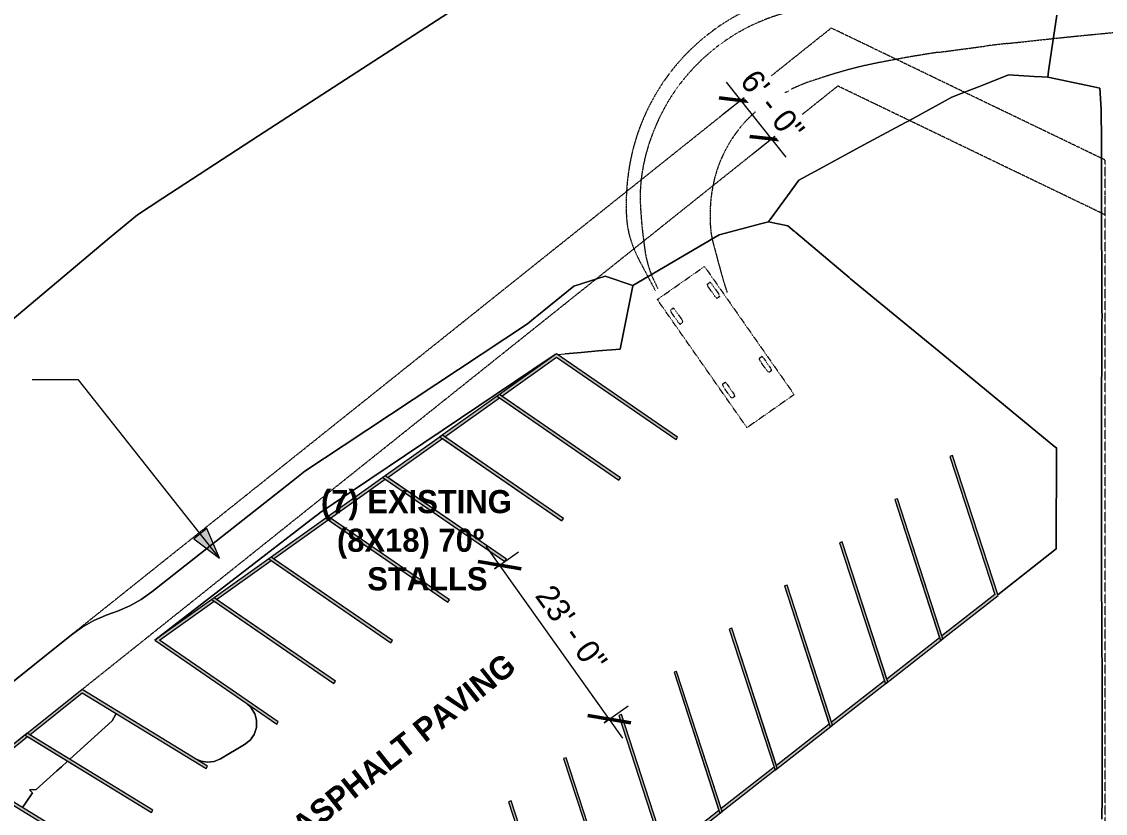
# Model space of a CAD drawing. Header units: inches. Extents: x -5728 to 15181, y 9834 to 15140.
# Drawn here: x -2115 to -534, y 13294 to 14447 of the extents above; entities that cross this region are included whole.
import ezdxf

# ---------------------------------------------------------------- set-up
doc = ezdxf.new("R2010")
doc.units = ezdxf.units.IN
doc.header["$MEASUREMENT"] = 0
doc.linetypes.add('Dash 1_16_', pattern=[0.125, 0.0625, -0.0625])
doc.linetypes.add('Double Dash 3_8_', pattern=[1, 0.375, -0.125, 0.125, -0.125, 0.125, -0.125])
for name, color, linetype, lineweight in [('A-ANNO-DIMS', 211, 'Continuous', 9), ('A-ANNO-DIMS-360', 211, 'Continuous', 9), ('A-GENM', 5, 'Continuous', 9), ('C-PRKG', 3, 'Continuous', 9), ('C-PRKG-IDEN', 70, 'Continuous', 9), ('C-PROP-LINE', 91, 'Double Dash 3_8_', 9), ('C-TOPO', 7, 'Continuous', 9), ('G-ANNO-TEXT', 231, 'Continuous', 9)]:
    doc.layers.add(name, color=color, linetype=linetype, lineweight=lineweight)
doc.styles.add('Century Gothic', font='ufonts.com_century-gothic.ttf', dxfattribs={"height": 33.75})
doc.styles.add('Century Gothic_B', font='GOTHICB.TTF', dxfattribs={"height": 33.75})
doc.dimstyles.new('OD__1__Tol__', dxfattribs={"dimscale": 12, "dimtxt": 35.240679, "dimasz": 3.75, "dimexe": 2.8125, "dimexo": 1.875, "dimgap": 0.46875, "dimtad": 1, "dimdec": 0, "dimzin": 3, "dimdsep": 46, "dimlunit": 4, "dimtxsty": 'Century Gothic', "dimblk1": 'OBLIQUE', "dimblk2": 'OBLIQUE', "dimsah": 1, "dimcen": 0.09, "dimdle": 2.8125, "dimazin": 0, "dimtfac": 1, "dimtdec": 4, "dimtix": 1, "dimtmove": 0, "dimatfit": 3, "dimfxl": 1, "dimtvp": 1, "dimtfill": 1, "dimfrac": 2, "dimtolj": 1, "dimtzin": 0, "dimarcsym": 2})

# ---------------------------------------------------------------- blocks, each defined once
blk = doc.blocks.new('321723 - Pavement Markings - Parking - Angled - EXISTING _8X18_ 70º-1527976-SITE PLAN')
at = {"layer": 'C-PRKG'}
h = blk.add_hatch(color=256, dxfattribs=at)
h.paths.add_polyline_path([(73.9, -203), (77.6, -201.6), (5.7, -4), (103.6, -4), (102.2, 0), (0, 0), (70.7, -194.3)], flags=0)
h.paths.add_polyline_path([(179.8, -201.6), (107.9, -4), (143.3, -106.8), (178.8, -199.1)], flags=0)
h.paths.add_polyline_path([(105, -2), (107.9, -4), (106.4, 0), (105, -2)], flags=0)
h = blk.add_hatch(color=256, dxfattribs=at)
h.paths.add_polyline_path([(107.9, -4), (105, -2), (106.4, 0)], flags=0)
h.paths.add_polyline_path([(210, -4), (245.1, -106), (281, -199), (211.9, -9.2)], flags=0)
h.paths.add_polyline_path([(208.6, 0), (207.2, -2), (210, -4)], flags=0)
h.paths.add_polyline_path([(204.3, 0), (204.6, -0.2), (208.6, 0), (204.4, 0)], flags=0)
h.paths.add_polyline_path([(176, -203), (179.8, -201.6), (140.9, -100.3), (107.9, -4), (205.8, -4), (204.3, 0), (102.2, 0), (144.8, -117.3)], flags=0)
h = blk.add_hatch(color=256, dxfattribs=at)
h.paths.add_polyline_path([(210, -4), (207.2, -2), (208.6, 0)], flags=0)
h.paths.add_polyline_path([(278.2, -203), (282, -201.6), (244, -103.1), (210, -4), (307.9, -4), (306.5, 0), (204.6, -0.2), (204.6, -0.2), (204.3, 0), (226.2, -60.2)], flags=0)
h.paths.add_polyline_path([(384.1, -201.6), (313.7, -8.3), (347.6, -106.8), (383.1, -199.1)], flags=0)
h.paths.add_polyline_path([(309.3, -2), (312.2, -4), (310.7, 0), (309.4, -2)], flags=0)
h = blk.add_hatch(color=256, dxfattribs=at)
h.paths.add_polyline_path([(312.2, -4), (309.4, -2), (310.7, 0), (311, -0.7)], flags=0)
h.paths.add_polyline_path([(380.4, -203), (384.1, -201.6), (346.2, -103.1), (312.2, -4), (410.1, -4), (408.6, 0), (306.5, 0), (375.6, -189.8)], flags=0)
h.paths.add_polyline_path([(486.3, -201.6), (414.4, -4), (449.7, -106.8), (485.3, -199.1)], flags=0)
h.paths.add_polyline_path([(411.5, -2), (414.4, -4), (412.9, 0), (411.5, -2)], flags=0)
h = blk.add_hatch(color=256, dxfattribs=at)
h.paths.add_polyline_path([(414.4, -4), (411.5, -2), (412.9, 0)], flags=0)
h.paths.add_polyline_path([(482.5, -203), (486.3, -201.6), (448.3, -103.1), (414.4, -4), (512.2, -4), (510.8, 0), (408.6, 0), (446.7, -104.7)], flags=0)
h.paths.add_polyline_path([(588.4, -201.6), (516.5, -4), (551.6, -106), (587.5, -199.1)], flags=0)
h.paths.add_polyline_path([(513.7, -2), (516.5, -4), (515.1, 0), (513.7, -2)], flags=0)
h = blk.add_hatch(color=256, dxfattribs=at)
h.paths.add_polyline_path([(516.5, -4), (513.7, -2), (515.1, 0)], flags=0)
h.paths.add_polyline_path([(584.7, -203), (588.4, -201.6), (550.5, -103.1), (516.5, -4), (614.4, -4), (613, 0), (510.8, 0), (578.1, -184.9)], flags=0)
h.paths.add_polyline_path([(690.6, -201.6), (618.7, -4), (652.6, -103.1), (690.2, -200.7)], flags=0)
h.paths.add_polyline_path([(615.8, -2), (618.7, -4), (617.2, 0), (615.8, -2)], flags=0)
h = blk.add_hatch(color=256, dxfattribs=at)
h.paths.add_polyline_path([(618.7, -4), (615.8, -2), (617.2, 0)], flags=0)
h.paths.add_polyline_path([(686.8, -203), (690.6, -201.6), (652.6, -103.1), (618.7, -4), (716.6, -4), (789, -203), (792.8, -201.6), (719.4, 0), (613, 0), (674.3, -168.4)], flags=0)
for p, q in [((0, 0), (73.9, -203)), ((106.4, 0), (0, 0)), ((102.2, 0), (176, -203)), ((208.6, 0), (102.2, 0)), ((179.8, -201.6), (106.4, 0)), ((204.3, 0), (278.2, -203)), ((310.7, 0), (204.3, 0)), ((282, -201.6), (208.6, 0)), ((306.5, 0), (380.4, -203)), ((412.9, 0), (306.5, 0)), ((384.1, -201.6), (310.7, 0)), ((408.6, 0), (482.5, -203)), ((515.1, 0), (408.6, 0)), ((486.3, -201.6), (412.9, 0)), ((510.8, 0), (584.7, -203)), ((617.2, 0), (510.8, 0)), ((588.4, -201.6), (515.1, 0)), ((613, 0), (686.8, -203)), ((719.4, 0), (613, 0)), ((690.6, -201.6), (617.2, 0)), ((792.8, -201.6), (719.4, 0)), ((77.6, -201.6), (5.7, -4)), ((5.7, -4), (103.6, -4)), ((103.6, -4), (176, -203)), ((179.8, -201.6), (107.9, -4)), ((107.9, -4), (205.8, -4)), ((205.8, -4), (278.2, -203)), ((282, -201.6), (210, -4)), ((210, -4), (307.9, -4)), ((307.9, -4), (380.4, -203)), ((384.1, -201.6), (312.2, -4)), ((312.2, -4), (410.1, -4)), ((410.1, -4), (482.5, -203)), ((486.3, -201.6), (414.4, -4)), ((414.4, -4), (512.3, -4)), ((512.3, -4), (584.7, -203)), ((588.4, -201.6), (516.5, -4)), ((516.5, -4), (614.4, -4)), ((614.4, -4), (686.8, -203)), ((690.6, -201.6), (618.7, -4)), ((618.7, -4), (716.6, -4)), ((716.6, -4), (789, -203)), ((73.9, -203), (77.6, -201.6)), ((176, -203), (179.8, -201.6)), ((176, -203), (179.8, -201.6)), ((278.2, -203), (282, -201.6)), ((278.2, -203), (282, -201.6)), ((380.4, -203), (384.1, -201.6)), ((380.4, -203), (384.1, -201.6)), ((482.5, -203), (486.3, -201.6)), ((482.5, -203), (486.3, -201.6)), ((584.7, -203), (588.4, -201.6)), ((584.7, -203), (588.4, -201.6)), ((686.8, -203), (690.6, -201.6)), ((686.8, -203), (690.6, -201.6)), ((789, -203), (792.8, -201.6))]:
    blk.add_line(p, q, dxfattribs=at)
blk = doc.blocks.new('321723 - Pavement Markings - Parking - Angled - EXISTING _8X18_ 70º-1523180-SITE PLAN')
at = {"layer": 'C-PRKG'}
h = blk.add_hatch(color=256, dxfattribs=at)
h.paths.add_polyline_path([(919.4, 0), (923.7, 0), (922.3, 2), (925.2, 4), (997.1, 201.6), (993.3, 203), (919.6, 0.4)], flags=0)
h.paths.add_polyline_path([(923.7, 0), (1021.6, 0), (1023.1, 4), (925.2, 4)], flags=0)
h.paths.add_polyline_path([(1025.9, 0), (1027.3, 4), (1024.5, 2), (1025.1, 1.1)], flags=0)
h.paths.add_polyline_path([(1021.6, 0), (1024.2, 0.1), (1021.8, 0.2)], flags=0)
h = blk.add_hatch(color=256, dxfattribs=at)
h.paths.add_polyline_path([(1021.6, 0), (1021.8, 0.2), (1025.9, 0), (1024.5, 2), (1027.3, 4), (1099.2, 201.6), (1095.5, 203), (1049, 75.3)], flags=0)
h.paths.add_polyline_path([(1025.9, 0), (1123.8, 0), (1125.2, 4), (1027.3, 4)], flags=0)
h.paths.add_polyline_path([(1128, 0), (1129.5, 4), (1126.6, 2), (1127.2, 1.1)], flags=0)
h = blk.add_hatch(color=256, dxfattribs=at)
h.paths.add_polyline_path([(1123.8, 0), (1128, 0), (1126.6, 2), (1129.5, 4), (1201.4, 201.6), (1197.6, 203), (1128.5, 13.1)], flags=0)
h.paths.add_polyline_path([(1128, 0), (1226, 0.1), (1227.4, 4), (1129.5, 4)], flags=0)
h.paths.add_polyline_path([(1230.2, 0), (1231.6, 4), (1228.8, 2), (1230.1, 0.1)], flags=0)
h.paths.add_polyline_path([(1225.9, 0), (1228.3, 0.1), (1226, 0.1)], flags=0)
h = blk.add_hatch(color=256, dxfattribs=at)
h.paths.add_polyline_path([(1225.9, 0), (1226.2, 0.2), (1230.1, 0.1), (1228.8, 2), (1231.6, 4), (1303.6, 201.6), (1299.8, 203), (1226, 0.1)], flags=0)
h.paths.add_polyline_path([(1230.2, 0), (1328.1, 0), (1329.5, 4), (1231.6, 4), (1230.2, 0.1)], flags=0)
h.paths.add_polyline_path([(1332.4, 0), (1333.8, 4), (1331, 2), (1332.1, 0.3)], flags=0)
h.paths.add_polyline_path([(1328.1, 0), (1328.8, 0.1), (1328.3, 0.2)], flags=0)
h = blk.add_hatch(color=256, dxfattribs=at)
h.paths.add_polyline_path([(1328.1, 0), (1328.3, 0.2), (1332.4, 0), (1331, 2), (1333.8, 4), (1405.7, 201.6), (1402, 203), (1328.2, 0.3)], flags=0)
h.paths.add_polyline_path([(1332.4, 0), (1430.3, 0), (1431.7, 4), (1333.8, 4), (1332.5, 0.3)], flags=0)
h.paths.add_polyline_path([(1434.5, 0), (1436, 4), (1433.1, 2), (1434.2, 0.5)], flags=0)
h = blk.add_hatch(color=256, dxfattribs=at)
h.paths.add_polyline_path([(1430.3, 0), (1434.5, 0), (1433.1, 2), (1436, 4), (1507.9, 201.6), (1504.1, 203), (1430.4, 0.5)], flags=0)
h.paths.add_polyline_path([(1434.5, 0), (1532.4, 0), (1533.9, 4), (1436, 4), (1434.7, 0.5)], flags=0)
h.paths.add_polyline_path([(1536.7, 0), (1538.1, 4), (1535.3, 2), (1536.2, 0.7)], flags=0)
h.paths.add_polyline_path([(1532.4, 0), (1535.1, 0.1), (1532.6, 0.2)], flags=0)
h = blk.add_hatch(color=256, dxfattribs=at)
h.paths.add_polyline_path([(1532.4, 0), (1532.6, 0.2), (1536.7, 0), (1535.3, 2), (1538.1, 4), (1610.1, 201.6), (1606.3, 203), (1532.7, 0.7)], flags=0)
h.paths.add_polyline_path([(1536.7, 0), (1634.6, 0), (1636, 4), (1538.1, 4), (1536.9, 0.7)], flags=0)
h.paths.add_polyline_path([(1638.8, 0), (1640.3, 4), (1637.4, 2), (1638.2, 0.9)], flags=0)
h = blk.add_hatch(color=256, dxfattribs=at)
h.paths.add_polyline_path([(1634.6, 0), (1638.8, 0), (1637.4, 2), (1640.3, 4), (1712.2, 201.6), (1708.5, 203), (1634.9, 0.9)], flags=0)
h.paths.add_polyline_path([(1638.8, 0), (1741, 0), (1814.4, 201.6), (1810.6, 203), (1738.2, 4), (1640.3, 4), (1639.2, 0.9)], flags=0)
for p, q in [((993.3, 203), (919.4, 0)), ((993.3, 203), (920.9, 4)), ((923.7, 0), (997.1, 201.6)), ((925.2, 4), (997.1, 201.6)), ((997.1, 201.6), (993.3, 203)), ((997.1, 201.6), (993.3, 203)), ((1095.5, 203), (1021.6, 0)), ((1095.5, 203), (1023.1, 4)), ((1025.9, 0), (1099.2, 201.6)), ((1027.3, 4), (1099.2, 201.6)), ((1099.2, 201.6), (1095.5, 203)), ((1099.2, 201.6), (1095.5, 203)), ((1197.6, 203), (1123.8, 0)), ((1197.6, 203), (1125.2, 4)), ((1128, 0), (1201.4, 201.6)), ((1129.5, 4), (1201.4, 201.6)), ((1201.4, 201.6), (1197.6, 203)), ((1201.4, 201.6), (1197.6, 203)), ((1299.8, 203), (1225.9, 0)), ((1299.8, 203), (1227.4, 4)), ((1230.2, 0), (1303.6, 201.6)), ((1231.6, 4), (1303.6, 201.6)), ((1303.6, 201.6), (1299.8, 203)), ((1303.6, 201.6), (1299.8, 203)), ((1402, 203), (1328.1, 0)), ((1402, 203), (1329.5, 4)), ((1332.4, 0), (1405.7, 201.6)), ((1333.8, 4), (1405.7, 201.6)), ((1405.7, 201.6), (1402, 203)), ((1405.7, 201.6), (1402, 203)), ((1504.1, 203), (1430.3, 0)), ((1504.1, 203), (1431.7, 4)), ((1434.5, 0), (1507.9, 201.6)), ((1436, 4), (1507.9, 201.6)), ((1507.9, 201.6), (1504.1, 203)), ((1507.9, 201.6), (1504.1, 203)), ((1606.3, 203), (1532.4, 0)), ((1606.3, 203), (1533.9, 4)), ((1536.7, 0), (1610.1, 201.6)), ((1538.1, 4), (1610.1, 201.6)), ((1610.1, 201.6), (1606.3, 203)), ((1610.1, 201.6), (1606.3, 203)), ((1708.5, 203), (1634.6, 0)), ((1708.5, 203), (1636, 4)), ((1638.8, 0), (1712.2, 201.6)), ((1640.3, 4), (1712.2, 201.6)), ((1712.2, 201.6), (1708.5, 203)), ((1712.2, 201.6), (1708.5, 203)), ((1810.6, 203), (1738.2, 4)), ((1741, 0), (1814.4, 201.6)), ((1814.4, 201.6), (1810.6, 203)), ((1227.4, 4), (1129.5, 4)), ((1329.5, 4), (1231.6, 4)), ((1431.7, 4), (1333.8, 4)), ((1533.9, 4), (1436, 4)), ((1636, 4), (1538.1, 4)), ((1738.2, 4), (1640.3, 4)), ((1123.8, 0), (1230.2, 0)), ((1225.9, 0), (1332.4, 0)), ((1328.1, 0), (1434.5, 0)), ((1430.3, 0), (1536.7, 0)), ((1532.4, 0), (1638.8, 0)), ((1634.6, 0), (1741, 0))]:
    blk.add_line(p, q, dxfattribs=at)
blk = doc.blocks.new('Turning Radius - Car or Pickup Truck - Turning Radius - Car or Pickup Truck-1530685-SITE PLAN')
at = {"layer": 'A-GENM', "linetype": 'Dash 1_16_'}
for p, q in [((194.4, 223.9), (273.3, 179.9)), ((213.4, 233.7), (273.5, 195.5)), ((298, 180), (361.2, 140.9)), ((287, 172.1), (362.3, 129)), ((362.3, 129), (376.4, 120.9)), ((383.3, 127.5), (428.1, 100.5)), ((376.4, 120.9), (447.9, 79.7)), ((249.2, 95.6), (309.5, 64.3)), ((428.1, 100.5), (469.2, 76.1)), ((447.9, 79.7), (464.4, 70.2)), ((464.4, 70.2), (529.2, 32.8)), ((469.2, 76.1), (527, 42.1)), ((337.8, 49.1), (398, 16)), ((-294, 36), (-210, 36)), ((-294, -192), (-294, 36)), ((-210, 36), (-210, -192)), ((527, 42.1), (555.5, 25.4)), ((529.2, 32.8), (530, 32.3)), ((530, 32.3), (535.7, 29)), ((398, 16), (425.5, 0.7)), ((535.7, 29), (541.5, 25.7)), ((541.5, 25.7), (542.7, 25)), ((542.7, 25), (551.7, 19.8)), ((551.7, 19.8), (597, -6.4)), ((555.5, 25.4), (600, -0.6)), ((-288, -9), (-288, 9)), ((-286.8, 12.5), (-282.8, 12.5)), ((-281.5, 9), (-281.5, -9)), ((-222.5, -9), (-222.5, 9)), ((-221.3, 12.5), (-217.3, 12.5)), ((-216, 9), (-216, -9)), ((425.5, 0.7), (484.9, -32.9)), ((-282.8, -12.5), (-286.8, -12.5)), ((-217.3, -12.5), (-221.3, -12.5)), ((597, -6.4), (598.4, -7.2)), ((598.4, -7.2), (622.8, -21.3)), ((600, -0.6), (600.8, -1.1)), ((600.8, -1.1), (601.4, -1.4)), ((601.4, -1.4), (602.2, -1.9)), ((602.2, -1.9), (610.9, -6.9)), ((610.9, -6.9), (642, -25)), ((622.8, -21.3), (638.6, -30.4)), ((638.6, -30.4), (709.8, -71.5)), ((642, -25), (699.4, -58.3)), ((484.9, -32.9), (512.6, -48.6)), ((512.6, -48.6), (551.2, -70.6)), ((699.4, -58.3), (728.6, -75.3)), ((551.2, -70.6), (552.5, -71.4)), ((552.5, -71.4), (571.8, -82.4)), ((709.8, -71.5), (725.5, -80.5)), ((728.6, -75.3), (815.3, -125.4)), ((571.8, -82.4), (599.4, -98.3)), ((725.5, -80.5), (812.2, -130.6)), ((599.4, -98.3), (658.5, -132.2)), ((-288, -141), (-288, -123)), ((-286.8, -119.5), (-282.8, -119.5)), ((-281.5, -123), (-281.5, -141)), ((-222.5, -141), (-222.5, -123)), ((-221.3, -119.5), (-217.3, -119.5)), ((-216, -123), (-216, -141)), ((815.3, -125.4), (833.7, -136.1)), ((658.5, -132.2), (686.2, -148.1)), ((812.2, -130.6), (874.7, -166.7)), ((833.7, -136.1), (877.7, -161.5)), ((-282.8, -144.5), (-286.8, -144.5)), ((-217.3, -144.5), (-221.3, -144.5)), ((686.2, -148.1), (745.2, -182.1)), ((745.2, -182.1), (772.9, -198.1)), ((-210, -192), (-294, -192)), ((772.9, -198.1), (831.9, -232.1)), ((831.9, -232.1), (835.7, -234.3))]:
    blk.add_line(p, q, dxfattribs=at)
at = {"layer": 'A-GENM'}
for p, q in [((773.2, -127.1), (753.7, -160.9)), ((822.6, -155.7), (773.2, -127.1)), ((827.4, -147.2), (822.6, -155.7)), ((856.7, -197.9), (827.4, -147.2)), ((753.7, -160.9), (803.1, -189.4)), ((803.1, -189.4), (798.2, -197.9)), ((798.2, -197.9), (856.7, -197.9))]:
    blk.add_line(p, q, dxfattribs=at)
at = {"layer": 'A-GENM', "linetype": 'Dash 1_16_'}
for centre, radius, start, end in [((7.2, -8.3), 319.3, 101.4241, 112.4663), ((3.7, 9.2), 301.3, 90.0576, 101.4241), ((3.7, 9.2), 301.4, 78.5157, 90.0576), ((3.5, 8.3), 302.3, 66.992, 78.5157), ((1, 6.7), 303, 112.4663, 123.8398), ((1.9, -4.5), 292.6, 93.1884, 104.2107), ((1.5, 4.1), 284, 81.9423, 93.1884), ((0.7, -1.2), 289.3, 70.7997, 81.9423), ((0.6, 1.5), 309.7, 55.772, 66.992), ((-0.5, 5), 282.8, 104.2107, 115.4219), ((2.1, 2.8), 285.1, 59.5382, 70.7997), ((5.4, 0.1), 311, 123.8398, 135.0658), ((5.8, -8.2), 297.4, 115.4219, 126.2297), ((-336.5, -635.8), 1028.8, 57.6901, 60.0719), ((-226.7, -532.4), 865.6, 60.8939, 63.9568), ((-3, 3.8), 282.6, 126.2297, 137.3183), ((24.1, -18.5), 337.3, 135.0658, 147.5201), ((-55, 51.7), 211.8, 137.3183, 147.8313), ((1404.2, 1961.3), 2096.8, 237.369, 238.1598), ((-2.1, -2.1), 180.9, 99.6107, 110.5824), ((-0.9, -9.3), 188.2, 88.8533, 99.6107), ((-0.7, 0.4), 178.5, 77.7364, 88.8533), ((3, -68.4), 246.4, 73.7469, 81.1397), ((-485.2, -1176.9), 1554.4, 60.2102, 60.7922), ((-140.2, 86), 142.6, 147.5201, 166.7282), ((343.7, -199), 682.8, 147.8313, 153.6813), ((5, -21.2), 201.3, 110.5824, 120.8845), ((-216.6, -821.4), 1030.7, 70.7283, 73.7469), ((-2.6, -8.4), 186.4, 120.8845, 131.5907), ((-34.6, -301), 479.4, 66.3017, 70.7283), ((19.9, -33.8), 220.3, 131.5907, 141.0511), ((-997.9, -2495.7), 2876.3, 65.0284, 66.3017), ((1829.6, 2522.4), 2797.8, 238.3429, 238.8711), ((-52.5, 65.3), 232.7, 166.7282, 172.648), ((-180.6, -740.7), 940.2, 62.8012, 65.0284), ((3228.4, -358), 3540.7, 172.648, 173.4119), ((-127.4, 34), 157.3, 153.6813, 169.0424), ((23.5, -36.7), 224.9, 141.0511, 150.414), ((56, -1.5), 344, 169.0424, 171.6766), ((-92, 28.9), 92.1, 150.414, 159.1967), ((-528.6, -1533.4), 1804.1, 61.2974, 62.3185), ((1561, -599.1), 1860.5, 159.1967, 161.1489), ((-281.7, 9.3), 6.27, 150.6298, 182.5085), ((-286.8, 12), 0.522, 81.4435, 135.4264), ((-282.7, 12), 0.522, 44.5736, 98.5567), ((-287.8, 9.3), 6.27, 357.4918, 29.3703), ((-216.2, 9.3), 6.27, 150.6298, 182.5085), ((-221.3, 12), 0.522, 81.4435, 135.4264), ((-217.2, 12), 0.522, 44.5736, 98.5567), ((-222.3, 9.3), 6.27, 357.4918, 29.3703), ((98.3, -99.7), 314.9, 161.1489, 164.1544), ((-281.7, -9.3), 6.27, 177.4918, 209.3703), ((-286.8, -12), 0.522, 224.5736, 278.5567), ((-282.7, -12), 0.522, 261.4435, 315.4264), ((-287.8, -9.3), 6.27, 330.6298, 2.5085), ((-216.2, -9.3), 6.27, 177.4918, 209.3703), ((-221.3, -12), 0.522, 224.5736, 278.5567), ((-217.2, -12), 0.522, 261.4435, 315.4264), ((-222.3, -9.3), 6.27, 330.6298, 2.5085), ((-281.7, -122.7), 6.27, 150.6298, 182.5086), ((-286.8, -120), 0.522, 81.4435, 135.4264), ((-282.7, -120), 0.522, 44.5736, 98.5567), ((-287.8, -122.7), 6.27, 357.4918, 29.3703), ((-216.2, -122.7), 6.27, 150.6298, 182.5086), ((-221.3, -120), 0.522, 81.4435, 135.4264), ((-217.2, -120), 0.522, 44.5736, 98.5567), ((-222.3, -122.7), 6.27, 357.4918, 29.3703), ((-281.7, -141.3), 6.27, 177.4918, 209.3703), ((-287.8, -141.3), 6.27, 330.6298, 2.5086), ((-216.2, -141.3), 6.27, 177.4918, 209.3703), ((-222.3, -141.3), 6.27, 330.6298, 2.5086), ((-286.8, -144), 0.522, 224.5736, 278.5567), ((-282.7, -144), 0.522, 261.4435, 315.4264), ((-221.3, -144), 0.522, 224.5736, 278.5567), ((-217.2, -144), 0.522, 261.4435, 315.4264)]:
    blk.add_arc(centre, radius, start, end, dxfattribs=at)
blk = doc.blocks.new('321723 - Pavement Markings - Parking - Angled - _8X18_ 70º-1523153-SITE PLAN')
at = {"layer": 'C-PRKG'}
h = blk.add_hatch(color=256, dxfattribs=at)
h.paths.add_polyline_path([(73.9, -203), (77.6, -201.6), (5.7, -4), (103.6, -4), (102.2, 0), (0, 0), (42, -115.3)], flags=0)
h.paths.add_polyline_path([(179.8, -201.6), (107.9, -4), (141.8, -103.1), (178.9, -199.4)], flags=0)
h.paths.add_polyline_path([(105, -2), (107.9, -4), (106.4, 0), (105.1, -1.8)], flags=0)
h = blk.add_hatch(color=256, dxfattribs=at)
h.paths.add_polyline_path([(107.9, -4), (105, -2), (106.4, 0)], flags=0)
h.paths.add_polyline_path([(176, -203), (179.8, -201.6), (141.8, -103.1), (107.9, -4), (205.8, -4), (204.3, 0), (102.2, 0), (167, -178)], flags=0)
h.paths.add_polyline_path([(282, -201.6), (210, -4), (244, -103.1), (281.1, -199.4)], flags=0)
h.paths.add_polyline_path([(207.2, -2), (210, -4), (208.6, 0), (207.3, -1.8)], flags=0)
h = blk.add_hatch(color=256, dxfattribs=at)
h.paths.add_polyline_path([(210, -4), (207.2, -2), (208.6, 0)], flags=0)
h.paths.add_polyline_path([(278.2, -203), (282, -201.6), (244, -103.1), (210, -4), (307.9, -4), (306.5, 0), (204.3, 0), (255.1, -139.4)], flags=0)
h.paths.add_polyline_path([(384.1, -201.6), (312.2, -4), (346.2, -103.1), (383.2, -199.4)], flags=0)
h.paths.add_polyline_path([(309.3, -2), (312.2, -4), (310.7, 0), (309.5, -1.8)], flags=0)
h = blk.add_hatch(color=256, dxfattribs=at)
h.paths.add_polyline_path([(312.2, -4), (309.3, -2), (310.7, 0)], flags=0)
h.paths.add_polyline_path([(414.4, -4), (448.3, -103.1), (485.4, -199.3), (421.4, -23.5)], flags=0)
h.paths.add_polyline_path([(412.9, 0), (411.5, -2), (414.4, -4)], flags=0)
h.paths.add_polyline_path([(408.6, 0), (408.9, -0.2), (409.3, 0)], flags=0)
h.paths.add_polyline_path([(380.4, -203), (384.1, -201.6), (346.2, -103.1), (312.2, -4), (410.1, -4), (408.6, 0), (306.5, 0), (370.5, -175.8)], flags=0)
h = blk.add_hatch(color=256, dxfattribs=at)
h.paths.add_polyline_path([(414.4, -4), (411.5, -2), (412.9, 0)], flags=0)
h.paths.add_polyline_path([(482.5, -203), (486.3, -201.6), (448.3, -103.1), (414.4, -4), (512.3, -4), (510.8, 0), (409.5, -0.1), (408.9, -0.2), (408.6, 0), (468.2, -163.6)], flags=0)
h.paths.add_polyline_path([(588.4, -201.6), (516.5, -4), (550.5, -103.1), (587.6, -199.4)], flags=0)
h.paths.add_polyline_path([(513.7, -2), (516.5, -4), (515.1, 0), (513.8, -1.8)], flags=0)
h = blk.add_hatch(color=256, dxfattribs=at)
h.paths.add_polyline_path([(516.5, -4), (513.7, -2), (515.1, 0)], flags=0)
h.paths.add_polyline_path([(584.7, -203), (588.4, -201.6), (550.5, -103.1), (516.5, -4), (614.4, -4), (613, 0), (510.8, 0), (538.3, -75.6)], flags=0)
h.paths.add_polyline_path([(690.6, -201.6), (618.7, -4), (652.6, -103.1), (689.7, -199.4)], flags=0)
h.paths.add_polyline_path([(615.8, -2), (618.7, -4), (617.2, 0), (615.9, -1.8)], flags=0)
h = blk.add_hatch(color=256, dxfattribs=at)
h.paths.add_polyline_path([(618.7, -4), (615.8, -2), (617.2, 0)], flags=0)
h.paths.add_polyline_path([(686.8, -203), (690.6, -201.6), (652.6, -103.1), (618.7, -4), (716.6, -4), (715.1, 0), (613, 0), (672.2, -162.7)], flags=0)
h.paths.add_polyline_path([(792.8, -201.6), (720.8, -4), (754.8, -103.1), (791.9, -199.4)], flags=0)
h.paths.add_polyline_path([(718, -2), (720.8, -4), (719.4, 0), (718.1, -1.8)], flags=0)
h = blk.add_hatch(color=256, dxfattribs=at)
h.paths.add_polyline_path([(720.8, -4), (718, -2), (719.4, 0)], flags=0)
h.paths.add_polyline_path([(823, -4), (857, -103.1), (894.1, -199.3), (824.5, -8.2)], flags=0)
h.paths.add_polyline_path([(821.5, 0), (820.1, -2), (823, -4)], flags=0)
h.paths.add_polyline_path([(817.3, 0), (817.5, -0.2), (818, 0)], flags=0)
h.paths.add_polyline_path([(789, -203), (792.8, -201.6), (754.8, -103.1), (720.8, -4), (818.7, -4), (817.3, 0), (715.1, 0), (779.1, -175.8)], flags=0)
h = blk.add_hatch(color=256, dxfattribs=at)
h.paths.add_polyline_path([(823, -4), (820.1, -2), (821.5, 0)], flags=0)
h.paths.add_polyline_path([(891.2, -203), (894.9, -201.6), (857, -103.1), (823, -4), (920.9, -4), (919.4, 0), (818.2, -0.1), (817.5, -0.2), (817.3, 0), (859.2, -115.1)], flags=0)
h.paths.add_polyline_path([(997.1, -201.6), (925.2, -4), (959.1, -103.1), (996.2, -199.4)], flags=0)
h.paths.add_polyline_path([(922.3, -2), (925.2, -4), (923.7, 0), (922.4, -1.8)], flags=0)
h = blk.add_hatch(color=256, dxfattribs=at)
h.paths.add_polyline_path([(925.2, -4), (922.3, -2), (923.7, 0)], flags=0)
h.paths.add_polyline_path([(993.3, -203), (997.1, -201.6), (959.1, -103.1), (925.2, -4), (1023.1, -4), (1021.6, 0), (919.4, 0), (964.6, -123.9)], flags=0)
h.paths.add_polyline_path([(1099.2, -201.6), (1027.3, -4), (1061.3, -103.1), (1098.4, -199.4)], flags=0)
h.paths.add_polyline_path([(1024.5, -2), (1027.3, -4), (1025.9, 0), (1024.6, -1.8)], flags=0)
h = blk.add_hatch(color=256, dxfattribs=at)
h.paths.add_polyline_path([(1027.3, -4), (1024.5, -2), (1025.9, 0)], flags=0)
h.paths.add_polyline_path([(1129.5, -4), (1163.4, -103.1), (1200.6, -199.3), (1160, -87.9)], flags=0)
h.paths.add_polyline_path([(1128, 0), (1126.6, -2), (1129.5, -4)], flags=0)
h.paths.add_polyline_path([(1123.8, 0), (1124, -0.2), (1124.5, 0)], flags=0)
h.paths.add_polyline_path([(1095.5, -203), (1099.2, -201.6), (1061.3, -103.1), (1027.3, -4), (1125.2, -4), (1123.8, 0), (1021.6, 0), (1063.5, -115.1)], flags=0)
h = blk.add_hatch(color=256, dxfattribs=at)
h.paths.add_polyline_path([(1129.5, -4), (1126.6, -2), (1128, 0)], flags=0)
h.paths.add_polyline_path([(1197.6, -203), (1201.4, -201.6), (1163.4, -103.1), (1129.5, -4), (1227.4, -4), (1299.8, -203), (1303.6, -201.6), (1230.2, 0), (1124.6, -0.1), (1124, -0.2), (1123.8, 0), (1177.7, -148.1)], flags=0)
for p, q in [((0, 0), (73.9, -203)), ((106.4, 0), (0, 0)), ((102.2, 0), (176, -203)), ((208.6, 0), (102.2, 0)), ((179.8, -201.6), (106.4, 0)), ((204.3, 0), (278.2, -203)), ((310.7, 0), (204.3, 0)), ((282, -201.6), (208.6, 0)), ((306.5, 0), (380.4, -203)), ((412.9, 0), (306.5, 0)), ((384.1, -201.6), (310.7, 0)), ((408.6, 0), (482.5, -203)), ((515.1, 0), (408.6, 0)), ((486.3, -201.6), (412.9, 0)), ((510.8, 0), (584.7, -203)), ((617.2, 0), (510.8, 0)), ((588.4, -201.6), (515.1, 0)), ((613, 0), (686.8, -203)), ((719.4, 0), (613, 0)), ((690.6, -201.6), (617.2, 0)), ((715.1, 0), (789, -203)), ((821.5, 0), (715.1, 0)), ((792.8, -201.6), (719.4, 0)), ((817.3, 0), (891.2, -203)), ((923.7, 0), (817.3, 0)), ((894.9, -201.6), (821.5, 0)), ((919.4, 0), (993.3, -203)), ((1025.9, 0), (919.4, 0)), ((997.1, -201.6), (923.7, 0)), ((1021.6, 0), (1095.5, -203)), ((1128, 0), (1021.6, 0)), ((1099.2, -201.6), (1025.9, 0)), ((1123.8, 0), (1197.6, -203)), ((1230.2, 0), (1123.8, 0)), ((1201.4, -201.6), (1128, 0)), ((1303.6, -201.6), (1230.2, 0)), ((77.6, -201.6), (5.7, -4)), ((5.7, -4), (103.6, -4)), ((103.6, -4), (176, -203)), ((179.8, -201.6), (107.9, -4)), ((107.9, -4), (205.8, -4)), ((205.8, -4), (278.2, -203)), ((282, -201.6), (210, -4)), ((210, -4), (307.9, -4)), ((307.9, -4), (380.4, -203)), ((384.1, -201.6), (312.2, -4)), ((312.2, -4), (410.1, -4)), ((410.1, -4), (482.5, -203)), ((486.3, -201.6), (414.4, -4)), ((414.4, -4), (512.3, -4)), ((512.3, -4), (584.7, -203)), ((588.4, -201.6), (516.5, -4)), ((516.5, -4), (614.4, -4)), ((614.4, -4), (686.8, -203)), ((690.6, -201.6), (618.7, -4)), ((618.7, -4), (716.6, -4)), ((716.6, -4), (789, -203)), ((792.8, -201.6), (720.8, -4)), ((720.8, -4), (818.7, -4)), ((818.7, -4), (891.2, -203)), ((894.9, -201.6), (823, -4)), ((823, -4), (920.9, -4)), ((920.9, -4), (993.3, -203)), ((997.1, -201.6), (925.2, -4)), ((925.2, -4), (1023.1, -4)), ((1023.1, -4), (1095.5, -203)), ((1099.2, -201.6), (1027.3, -4)), ((1027.3, -4), (1125.2, -4)), ((1125.2, -4), (1197.6, -203)), ((1201.4, -201.6), (1129.5, -4)), ((1129.5, -4), (1227.4, -4)), ((1227.4, -4), (1299.8, -203)), ((73.9, -203), (77.6, -201.6)), ((176, -203), (179.8, -201.6)), ((176, -203), (179.8, -201.6)), ((278.2, -203), (282, -201.6)), ((278.2, -203), (282, -201.6)), ((380.4, -203), (384.1, -201.6)), ((380.4, -203), (384.1, -201.6)), ((482.5, -203), (486.3, -201.6)), ((482.5, -203), (486.3, -201.6)), ((584.7, -203), (588.4, -201.6)), ((584.7, -203), (588.4, -201.6)), ((686.8, -203), (690.6, -201.6)), ((686.8, -203), (690.6, -201.6)), ((789, -203), (792.8, -201.6)), ((789, -203), (792.8, -201.6)), ((891.2, -203), (894.9, -201.6)), ((891.2, -203), (894.9, -201.6)), ((993.3, -203), (997.1, -201.6)), ((993.3, -203), (997.1, -201.6)), ((1095.5, -203), (1099.2, -201.6)), ((1095.5, -203), (1099.2, -201.6)), ((1197.6, -203), (1201.4, -201.6)), ((1197.6, -203), (1201.4, -201.6)), ((1299.8, -203), (1303.6, -201.6))]:
    blk.add_line(p, q, dxfattribs=at)
blk = doc.blocks.new('Family - ___-1416994-SITE PLAN')
at = {"layer": 'C-PROP-LINE'}
for p, q in [((-933.8, 14438.2), (-4387, 11682.6)), ((-534.1, 14245.7), (-933.8, 14438.2)), ((-534.1, 14196.2), (-534.1, 14245.7)), ((-534.6, 10205.4), (-534.1, 14193.5)), ((-534.1, 14193.5), (-534.1, 14196.2))]:
    blk.add_line(p, q, dxfattribs=at)
blk = doc.blocks.new('Family - ___-1442676-SITE PLAN')
at = {"layer": 'C-PROP-LINE'}
for p, q in [((-924.2, 14353.7), (-4154.5, 11776)), ((-534.1, 14165.8), (-924.2, 14353.7))]:
    blk.add_line(p, q, dxfattribs=at)
blk = doc.blocks.new('DIMBLOCK1-SITE PLAN')
at = {"layer": 'A-ANNO-DIMS-360'}
for p, q in [((-1086.9, 14359.1), (-999.9, 14250.1)), ((-1058.6, 14338.6), (-1092.3, 14311.7)), ((-1065.9, 14332.7), (-1058.6, 14338.6)), ((-1013.7, 14282.3), (-1047.4, 14255.4)), ((-1021, 14276.5), (-1013.7, 14282.3))]:
    blk.add_line(p, q, dxfattribs=at)
at = {"layer": 'A-ANNO-DIMS-360', "lineweight": 50}
for p, q in [((-1065.9, 14332.7), (-1097.5, 14336.3)), ((-1065.9, 14332.7), (-1034.3, 14329.2)), ((-1021, 14276.5), (-1052.6, 14280)), ((-1021, 14276.5), (-989.4, 14272.9))]:
    blk.add_line(p, q, dxfattribs=at)
at = {"layer": 'A-ANNO-DIMS-360', "color": 0, "insert": (-1042, 14381.2), "char_height": 33.75, "width": 141.634, "attachment_point": 1, "rotation": 308.5886, "line_spacing_factor": 0.984502, "style": 'Century Gothic', "bg_fill": 3, "box_fill_scale": 1.25, "bg_fill_color": 256, "bg_fill_true_color": 13158600, "bg_fill_transparency": 0}
blk.add_mtext('6\' - 0"', dxfattribs=at)
blk = doc.blocks.new('_Oblique')
at = {"color": 0, "linetype": 'ByBlock', "lineweight": -2}
blk.add_line((-0.5, -0.5), (0.5, 0.5), dxfattribs=at)
blk = doc.blocks.new('DIMBLOCK2-SITE PLAN')
at = {"layer": 'A-ANNO-DIMS-360'}
for p, q in [((-1237.7, 13403.4), (-1436.9, 13682.9)), ((-1424.9, 13650), (-1389.9, 13675)), ((-1417.3, 13655.4), (-1424.9, 13650)), ((-1264.9, 13425.4), (-1229.8, 13450.4)), ((-1257.3, 13430.9), (-1264.9, 13425.4))]:
    blk.add_line(p, q, dxfattribs=at)
at = {"layer": 'A-ANNO-DIMS-360', "lineweight": 50}
for p, q in [((-1417.3, 13655.4), (-1448.7, 13660.7)), ((-1417.3, 13655.4), (-1386, 13650.1)), ((-1257.3, 13430.9), (-1288.7, 13436.1)), ((-1257.3, 13430.9), (-1225.9, 13425.6))]:
    blk.add_line(p, q, dxfattribs=at)
at = {"layer": 'A-ANNO-DIMS-360', "color": 0, "insert": (-1339.4, 13630.3), "char_height": 33.75, "width": 173.183, "attachment_point": 1, "rotation": 305.4744, "line_spacing_factor": 0.984502, "style": 'Century Gothic', "bg_fill": 3, "box_fill_scale": 1.25, "bg_fill_color": 256, "bg_fill_true_color": 13158600, "bg_fill_transparency": 0}
blk.add_mtext('23\' - 0"', dxfattribs=at)

msp = doc.modelspace()

# ---------------------------------------------------------------- hatches: boundary and pattern name
at = {"layer": 'G-ANNO-TEXT', "lineweight": 20}
msp.add_hatch(color=167, dxfattribs=at).paths.add_polyline_path([(-1826.1, 13665.8), (-1844.6, 13708.6), (-1863.5, 13693.6)], flags=0)

# ---------------------------------------------------------------- linework, layer by layer
at = {"layer": 'C-TOPO'}
for p, q in [((-1769, 14280.9), (-1242.9, 14622)), ((-1242.9, 14622), (-1769, 14280.9)), ((-612.5, 14404.9), (-605, 14456.8)), ((-605, 14456.8), (-612.5, 14404.9)), ((-616.3, 14378.7), (-612.5, 14404.9)), ((-612.5, 14404.9), (-616.3, 14378.7)), ((-681.2, 14367.4), (-692.4, 14363)), ((-692.4, 14363), (-681.2, 14367.4)), ((-675.1, 14369.8), (-681.2, 14367.4)), ((-681.2, 14367.4), (-675.1, 14369.8)), ((-637.8, 14367.6), (-675.1, 14369.8)), ((-675.1, 14369.8), (-637.8, 14367.6)), ((-626.6, 14366.9), (-637.8, 14367.6)), ((-637.8, 14367.6), (-626.6, 14366.9)), ((-618.1, 14366.4), (-626.6, 14366.9)), ((-626.6, 14366.9), (-618.1, 14366.4)), ((-618.1, 14366.4), (-616.8, 14375.2)), ((-616.8, 14375.2), (-618.1, 14366.4)), ((-616.8, 14375.2), (-616.3, 14378.7)), ((-616.3, 14378.7), (-616.8, 14375.2)), ((-712.5, 14355.1), (-744.1, 14342.6)), ((-744.1, 14342.6), (-712.5, 14355.1)), ((-692.4, 14363), (-712.5, 14355.1)), ((-712.5, 14355.1), (-692.4, 14363)), ((-551, 14352.6), (-618.1, 14366.4)), ((-618.1, 14366.4), (-551, 14352.6)), ((-542.2, 14350.8), (-551, 14352.6)), ((-551, 14352.6), (-542.2, 14350.8)), ((-540.3, 14319.9), (-542.2, 14350.8)), ((-542.2, 14350.8), (-540.3, 14319.9)), ((-757.7, 14337.3), (-815.5, 14306)), ((-815.5, 14306), (-757.7, 14337.3)), ((-744.1, 14342.6), (-757.7, 14337.3)), ((-757.7, 14337.3), (-744.1, 14342.6)), ((-539.7, 14273), (-540.3, 14319.9)), ((-540.3, 14319.9), (-539.7, 14273)), ((-815.5, 14306), (-832.9, 14296.6)), ((-832.9, 14296.6), (-815.5, 14306)), ((-832.9, 14296.6), (-886.1, 14267.8)), ((-886.1, 14267.8), (-832.9, 14296.6)), ((-1908.5, 14190.4), (-1769, 14280.9)), ((-1769, 14280.9), (-1908.5, 14190.4)), ((-539.7, 14266.3), (-539.7, 14273)), ((-539.7, 14273), (-539.7, 14266.3)), ((-886.1, 14267.8), (-956.8, 14229.6)), ((-956.8, 14229.6), (-886.1, 14267.8)), ((-539.4, 14170.4), (-539.7, 14266.3)), ((-539.7, 14266.3), (-539.4, 14170.4)), ((-956.8, 14229.6), (-981.1, 14216.5)), ((-981.1, 14216.5), (-956.8, 14229.6)), ((-981.1, 14216.5), (-997.8, 14193.6)), ((-997.8, 14193.6), (-981.1, 14216.5)), ((-997.8, 14193.6), (-1022.8, 14159.3)), ((-1022.8, 14159.3), (-997.8, 14193.6)), ((-1945.8, 14166.2), (-1908.5, 14190.4)), ((-1908.5, 14190.4), (-1945.8, 14166.2)), ((-1986.7, 14131.9), (-1945.8, 14166.2)), ((-1945.8, 14166.2), (-1986.7, 14131.9)), ((-539.1, 14057.9), (-539.4, 14170.4)), ((-539.4, 14170.4), (-539.1, 14057.9)), ((-1097.4, 14136.6), (-1035, 14153.3)), ((-1035, 14153.3), (-1097.4, 14136.6)), ((-1035, 14153.3), (-1025.4, 14155.8)), ((-1025.4, 14155.8), (-1035, 14153.3)), ((-1025.4, 14155.8), (-1022.8, 14159.3)), ((-1025.4, 14155.8), (-1022.8, 14159.3)), ((-1025.4, 14155.8), (-996.9, 14150)), ((-996.9, 14150), (-1025.4, 14155.8)), ((-996.9, 14150), (-987.2, 14141.8)), ((-987.2, 14141.8), (-996.9, 14150)), ((-2476.2, 13722.1), (-1986.7, 14131.9)), ((-1986.7, 14131.9), (-2476.2, 13722.1)), ((-1223.1, 14062.9), (-1097.4, 14136.6)), ((-1097.4, 14136.6), (-1223.1, 14062.9)), ((-987.2, 14141.8), (-986.3, 14141.1)), ((-986.3, 14141.1), (-987.2, 14141.8)), ((-986.3, 14141.1), (-985.3, 14140.2)), ((-985.3, 14140.2), (-986.3, 14141.1)), ((-985.3, 14140.2), (-907.8, 14074.6)), ((-907.8, 14074.6), (-985.3, 14140.2)), ((-1263.5, 14076.8), (-1309.2, 14061.9)), ((-1309.2, 14061.9), (-1263.5, 14076.8)), ((-1223.1, 14062.9), (-1263.5, 14076.8)), ((-1263.5, 14076.8), (-1223.1, 14062.9)), ((-907.8, 14074.6), (-905.6, 14072.8)), ((-905.6, 14072.8), (-907.8, 14074.6)), ((-905.6, 14072.8), (-838.3, 14017.5)), ((-838.3, 14017.5), (-905.6, 14072.8)), ((-1309.2, 14061.9), (-1363, 14018.4)), ((-1363, 14018.4), (-1309.2, 14061.9)), ((-1241.9, 13970.3), (-1223.1, 14062.5)), ((-1223.1, 14062.5), (-1241.9, 13970.3)), ((-1223.1, 14062.5), (-1223.1, 14062.9)), ((-1223.1, 14062.9), (-1223.1, 14062.5)), ((-539, 14034), (-539.1, 14057.9)), ((-539.1, 14057.9), (-539, 14034)), ((-539, 14024.3), (-539, 14034)), ((-539, 14034), (-539, 14024.3)), ((-538.9, 14020.5), (-539, 14024.3)), ((-539, 14024.3), (-538.9, 14020.5)), ((-539, 14007.9), (-538.9, 14020.5)), ((-538.9, 14020.5), (-539, 14007.9)), ((-1376.8, 14007.2), (-1644.2, 13830.4)), ((-1644.2, 13830.4), (-1376.8, 14007.2)), ((-1365.1, 14016.7), (-1376.8, 14007.2)), ((-1376.8, 14007.2), (-1365.1, 14016.7)), ((-1364.4, 14017.2), (-1365.1, 14016.7)), ((-1365.1, 14016.7), (-1364.4, 14017.2)), ((-1363, 14018.4), (-1364.4, 14017.2)), ((-1364.4, 14017.2), (-1363, 14018.4)), ((-838.3, 14017.5), (-771.2, 13962.5)), ((-771.2, 13962.5), (-838.3, 14017.5)), ((-539.4, 13852.2), (-539, 14007.9)), ((-539, 14007.9), (-539.4, 13852.2)), ((-1660.2, 13744.6), (-1342.3, 13958.3)), ((-1342.3, 13958.3), (-1660.2, 13744.6)), ((-1336.6, 13962.2), (-1342.3, 13958.3)), ((-1336.6, 13962.2), (-1342.3, 13958.3)), ((-1333, 13962.5), (-1321.7, 13963.5)), ((-1333, 13962.5), (-1321.7, 13963.5)), ((-1321.7, 13963.5), (-1298.4, 13965.5)), ((-1298.4, 13965.5), (-1321.7, 13963.5)), ((-1298.4, 13965.5), (-1273.6, 13967.6)), ((-1273.6, 13967.6), (-1298.4, 13965.5)), ((-1273.6, 13967.6), (-1241.9, 13970.3)), ((-1241.9, 13970.3), (-1273.6, 13967.6)), ((-771.2, 13962.5), (-607.5, 13828.1)), ((-607.5, 13828.1), (-771.2, 13962.5)), ((-539.5, 13832.8), (-539.4, 13852.2)), ((-539.4, 13852.2), (-539.5, 13832.8)), ((-1644.2, 13830.4), (-1701.5, 13792.5)), ((-1701.5, 13792.5), (-1644.2, 13830.4)), ((-539.5, 13804.7), (-539.5, 13832.8)), ((-539.5, 13832.8), (-539.5, 13804.7)), ((-607.5, 13828.1), (-605.2, 13826.2)), ((-605.2, 13826.2), (-607.5, 13828.1)), ((-605.2, 13826.2), (-605.8, 13679.3)), ((-605.8, 13679.3), (-605.2, 13826.2)), ((-539.6, 13790.9), (-539.5, 13804.7)), ((-539.5, 13804.7), (-539.6, 13790.9)), ((-1701.5, 13792.5), (-1721, 13777)), ((-1721, 13777), (-1701.5, 13792.5)), ((-539.7, 13757.6), (-539.6, 13790.9)), ((-539.6, 13790.9), (-539.7, 13757.6)), ((-1721, 13777), (-1924.6, 13616.3)), ((-1924.6, 13616.3), (-1721, 13777)), ((-539.8, 13721), (-539.7, 13757.6)), ((-539.7, 13757.6), (-539.8, 13721)), ((-1679.5, 13731.6), (-1660.2, 13744.6)), ((-1660.2, 13744.6), (-1679.5, 13731.6)), ((-1920.3, 13546.2), (-1686, 13726.7)), ((-1686, 13726.7), (-1920.3, 13546.2)), ((-1686, 13726.7), (-1682.8, 13729.1)), ((-1682.8, 13729.1), (-1686, 13726.7)), ((-1682.8, 13729.1), (-1679.5, 13731.6)), ((-1679.5, 13731.6), (-1682.8, 13729.1)), ((-539.7, 13702.1), (-539.8, 13721)), ((-539.8, 13721), (-539.7, 13702.1)), ((-539.6, 13669.1), (-539.7, 13702.1)), ((-539.7, 13702.1), (-539.6, 13669.1)), ((-605.8, 13679.1), (-690.9, 13612.3)), ((-690.9, 13612.3), (-605.8, 13679.1)), ((-605.8, 13679.3), (-605.8, 13679.1)), ((-605.8, 13679.1), (-605.8, 13679.3)), ((-539.5, 13657.8), (-539.6, 13669.1)), ((-539.6, 13669.1), (-539.5, 13657.8)), ((-539.5, 13650.7), (-539.5, 13657.8)), ((-539.5, 13657.8), (-539.5, 13650.7)), ((-539.4, 13629.6), (-539.5, 13650.7)), ((-539.5, 13650.7), (-539.4, 13629.6)), ((-539.2, 13574.3), (-539.4, 13629.6)), ((-539.4, 13629.6), (-539.2, 13574.3)), ((-1924.6, 13616.3), (-1940.2, 13605.2)), ((-1940.2, 13605.2), (-1924.6, 13616.3)), ((-1957, 13595.9), (-1974.6, 13588.4)), ((-1974.6, 13588.4), (-1957, 13595.9)), ((-1940.2, 13605.2), (-1957, 13595.9)), ((-1957, 13595.9), (-1940.2, 13605.2)), ((-1996.7, 13580), (-2009.1, 13574.7)), ((-2009.1, 13574.7), (-1996.7, 13580)), ((-1991.2, 13582.3), (-1996.7, 13580)), ((-1996.7, 13580), (-1991.2, 13582.3)), ((-1974.6, 13588.4), (-1991.2, 13582.3)), ((-1991.2, 13582.3), (-1974.6, 13588.4)), ((-2026.1, 13565.2), (-2041.9, 13553.9)), ((-2041.9, 13553.9), (-2026.1, 13565.2)), ((-2009.1, 13574.7), (-2026.1, 13565.2)), ((-2026.1, 13565.2), (-2009.1, 13574.7)), ((-538.9, 13466.3), (-539.2, 13574.3)), ((-539.2, 13574.3), (-538.9, 13466.3)), ((-2041.9, 13553.9), (-2153.2, 13465.1)), ((-2153.2, 13465.1), (-2041.9, 13553.9)), ((-538.7, 13421.5), (-538.9, 13466.3)), ((-538.9, 13466.3), (-538.7, 13421.5)), ((-1779.7, 13447.7), (-1786.4, 13453.9)), ((-1786.4, 13453.9), (-1779.7, 13447.7)), ((-1976.9, 13439), (-1982.5, 13428.4)), ((-1982.5, 13428.4), (-1976.9, 13439)), ((-1774.4, 13438.9), (-1779.7, 13447.7)), ((-1779.7, 13447.7), (-1774.4, 13438.9)), ((-1773.1, 13433.8), (-1774.4, 13438.9)), ((-1774.4, 13438.9), (-1773.1, 13433.8)), ((-1982.5, 13428.4), (-2044.5, 13372.5)), ((-2044.5, 13372.5), (-1982.5, 13428.4)), ((-1775.5, 13408.8), (-1772.2, 13418.6)), ((-1772.2, 13418.6), (-1775.5, 13408.8)), ((-1771.9, 13428.9), (-1773.1, 13433.8)), ((-1773.1, 13433.8), (-1771.9, 13428.9)), ((-1772.2, 13418.6), (-1772, 13424.3)), ((-1772, 13424.3), (-1772.2, 13418.6)), ((-1772, 13424.3), (-1771.9, 13428.9)), ((-1771.9, 13428.9), (-1772, 13424.3)), ((-538.9, 13317), (-538.7, 13421.5)), ((-538.7, 13421.5), (-538.9, 13317)), ((-1781.4, 13400.4), (-1775.5, 13408.8)), ((-1775.5, 13408.8), (-1781.4, 13400.4)), ((-1824.8, 13373.2), (-1789.4, 13394)), ((-1789.4, 13394), (-1824.8, 13373.2)), ((-1789.4, 13394), (-1781.4, 13400.4)), ((-1781.4, 13400.4), (-1789.4, 13394)), ((-1861.8, 13373.5), (-1853, 13369.6)), ((-1853, 13369.6), (-1861.8, 13373.5)), ((-1833.8, 13369.4), (-1824.8, 13373.2)), ((-1824.8, 13373.2), (-1833.8, 13369.4)), ((-2063.5, 13355.5), (-2093.6, 13328.3)), ((-2093.6, 13328.3), (-2063.5, 13355.5)), ((-2056.5, 13361.7), (-2063.5, 13355.5)), ((-2063.5, 13355.5), (-2056.5, 13361.7)), ((-2048.2, 13369.2), (-2056.5, 13361.7)), ((-2056.5, 13361.7), (-2048.2, 13369.2)), ((-2047.6, 13369.7), (-2048.2, 13369.2)), ((-2048.2, 13369.2), (-2047.6, 13369.7)), ((-1853, 13369.6), (-1843.4, 13368.2)), ((-1843.4, 13368.2), (-1853, 13369.6)), ((-1843.4, 13368.2), (-1833.8, 13369.4)), ((-1833.8, 13369.4), (-1843.4, 13368.2)), ((-2098.8, 13323.6), (-2109, 13308.6)), ((-2109, 13308.6), (-2098.8, 13323.6)), ((-2093.6, 13328.3), (-2103, 13328.2)), ((-2103, 13328.2), (-2093.6, 13328.3)), ((-2103, 13328.2), (-2098.8, 13323.6)), ((-2098.8, 13323.6), (-2103, 13328.2)), ((-2109, 13308.6), (-2113.4, 13302.1)), ((-2113.4, 13302.1), (-2109, 13308.6)), ((-539, 13285.4), (-538.9, 13317)), ((-538.9, 13317), (-539, 13285.4))]:
    msp.add_line(p, q, dxfattribs=at)
at = {"layer": 'G-ANNO-TEXT', "color": 167, "lineweight": 20}
for p, q in [((-2031.8, 13925.4), (-2099.2, 13925.4)), ((-1826.1, 13665.8), (-2031.8, 13925.4)), ((-1844.6, 13708.6), (-1863.5, 13693.6)), ((-1826.1, 13665.8), (-1844.6, 13708.6)), ((-1863.5, 13693.6), (-1826.1, 13665.8))]:
    msp.add_line(p, q, dxfattribs=at)

# ---------------------------------------------------------------- block references
at = {"layer": 'A-GENM', "rotation": 34.99999999999956}
msp.add_blockref('Turning Radius - Car or Pickup Truck - Turning Radius - Car or Pickup Truck-1530685-SITE PLAN', (-926, 14181.7), dxfattribs=at)
at = {"layer": 'C-PRKG'}
for name, p, rotation in [('321723 - Pavement Markings - Parking - Angled - EXISTING _8X18_ 70º-1527976-SITE PLAN', (-1920.5, 13546.1), 35.47439870233191), ('321723 - Pavement Markings - Parking - Angled - EXISTING _8X18_ 70º-1523180-SITE PLAN', (-2062.3, 12539.1), 38.00619459474451), ('321723 - Pavement Markings - Parking - Angled - _8X18_ 70º-1523153-SITE PLAN', (-2988.1, 12706.8), 38.58861115555555)]:
    msp.add_blockref(name, p, dxfattribs=dict(at, rotation=rotation))
at = {"layer": 'C-PROP-LINE'}
for name in ['Family - ___-1416994-SITE PLAN', 'Family - ___-1442676-SITE PLAN']:
    msp.add_blockref(name, (0, 0), dxfattribs=at)

# ---------------------------------------------------------------- texts
at = {"layer": 'C-PRKG-IDEN', "insert": (-1678.1, 13764.9), "char_height": 33.75, "width": 340.875, "attachment_point": 1, "style": 'Century Gothic_B'}
msp.add_mtext('(7) EXISTING', dxfattribs=at)

# ---------------------------------------------------------------- next in the draw order: dimensions: what is measured, and where the dimension line sits
at = {"layer": 'A-ANNO-DIMS'}
for base, p1, p2, angle, override, picture, middle in [((-1021, 14276.5), (-1041, 14352.6), (-996.1, 14296.3), 308.5886, {"dimpost": '<>', "dimfxl": 72}, 'DIMBLOCK1-SITE PLAN', (-1025.2, 14319.2)), ((-1417.3, 13655.4), (-1283.2, 13412.4), (-1443.2, 13636.9), 305.4744, {"dimpost": '<>', "dimfxl": 275.731902}, 'DIMBLOCK2-SITE PLAN', (-1318.3, 13556.7))]:
    dim = msp.add_linear_dim(base=base, p1=p1, p2=p2, angle=angle, dimstyle='OD__1__Tol__', override=override, dxfattribs=at)
    dim.commit()
    dim.dimension.update_dxf_attribs({"geometry": picture, "text_midpoint": middle})

# ---------------------------------------------------------------- next in the draw order: texts
at = {"layer": 'C-PRKG-IDEN', "char_height": 33.75, "attachment_point": 1, "style": 'Century Gothic_B'}
for s, insert, width in [('(8X18) 70º', (-1654.7, 13708.6), 284.062), ('STALLS', (-1610.6, 13652.4), 178.391)]:
    msp.add_mtext(s, dxfattribs=dict(at, insert=insert, width=width))
at = {"layer": 'G-ANNO-TEXT', "color": 147, "lineweight": 20, "insert": (-1899.1, 13143.4), "char_height": 33.75, "width": 744.244, "attachment_point": 1, "rotation": 38.4013, "style": 'Century Gothic_B'}
msp.add_mtext('EXISTING ASPHALT PAVING', dxfattribs=at)

doc.saveas('drawing.dxf')
